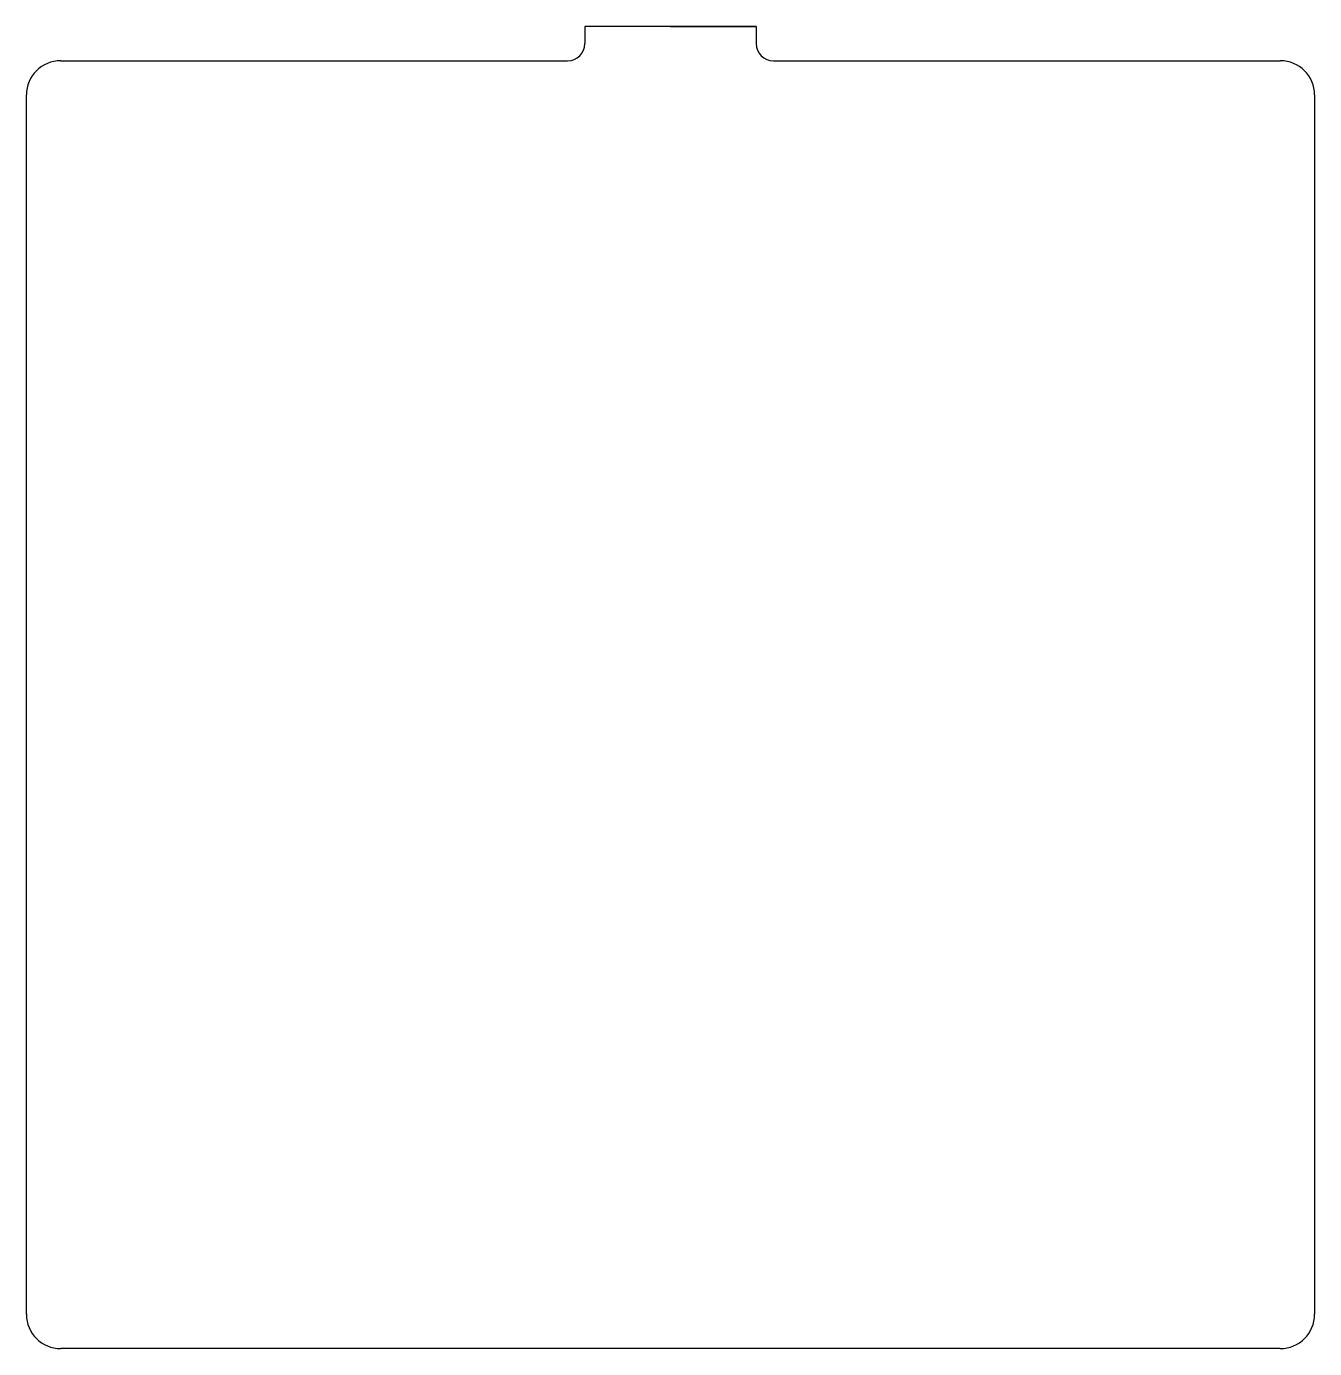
# Model space of a CAD drawing. Extents: x 10.1 to 85.2, y 10 to 87.2.
import ezdxf

# ---------------------------------------------------------------- set-up
doc = ezdxf.new("R2010")
doc.units = 0
doc.header["$MEASUREMENT"] = 0

msp = doc.modelspace()

# ---------------------------------------------------------------- linework, layer by layer
at = {"linetype": 'Continuous'}
for p, q in [((52.625035, 87.2), (42.625035, 87.2)), ((42.625035, 87.2), (42.625035, 86.2)), ((47.625035, 87.2), (52.625035, 87.2)), ((52.625035, 87.2), (52.625035, 86.2)), ((12.05, 85.2), (19.05, 85.2)), ((19.05, 85.2), (41.625035, 85.2)), ((53.625035, 85.2), (76.20007, 85.2)), ((76.20007, 85.2), (83.20007, 85.2)), ((10.05, 12.04986), (10.05, 83.2)), ((85.20007, 83.2), (85.20007, 19.04986)), ((85.20007, 19.04986), (85.20007, 12.04986)), ((19.05, 10.04986), (12.05, 10.04986)), ((83.20007, 10.04986), (19.05, 10.04986)), ((19.05, 10.04986), (19.05, 10.04986))]:
    msp.add_line(p, q, dxfattribs=at)
for centre, radius, start, end in [((41.625035, 86.2), 1, 270, 0), ((53.625035, 86.2), 1, 180, 270), ((12.05, 83.2), 2, 90, 180), ((83.20007, 83.2), 2, 0, 90), ((12.05, 12.04986), 2, 180, 270), ((83.20007, 12.04986), 2, 270, 0)]:
    msp.add_arc(centre, radius, start, end, dxfattribs=at)

doc.saveas('drawing.dxf')
